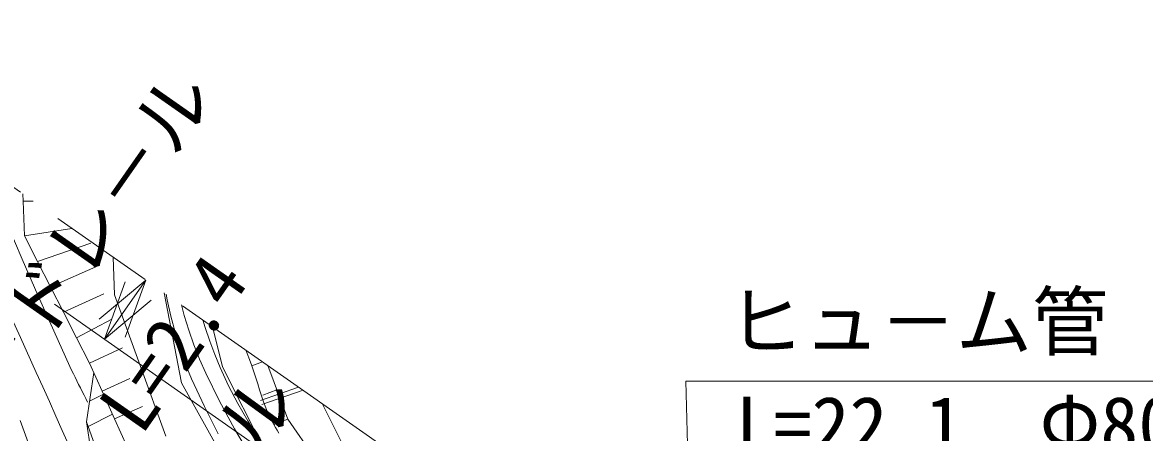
# Model space of a CAD drawing. Units: millimetres, scale not verified. Extents: x 40000 to 680000, y 20000 to 380000.
# Drawn here: x 502184 to 539056, y 331594 to 345056 of the extents above; entities that cross this region are included whole.
import ezdxf
from ezdxf.enums import TextEntityAlignment as Align

# ---------------------------------------------------------------- set-up
doc = ezdxf.new("R2010")
doc.units = ezdxf.units.MM
doc.header["$LTSCALE"] = 1000
doc.linetypes.add('CHAIN', pattern=[18.5, 12, -1.5, 3.5, -1.5])
for name, color, linetype, lineweight in [('M-BGD', 7, 'Continuous', 13), ('M-BMK', 2, 'CHAIN', 13), ('M-STR-HTXT', 7, 'Continuous', 13), ('M-STR-STRC', 7, 'Continuous', 13)]:
    doc.layers.add(name, color=color, linetype=linetype, lineweight=lineweight)
doc.styles.add('@ＭＳ ゴシック', font='')
doc.styles.add('ＭＳ ゴシック', font='')
doc.styles.get('@ＭＳ ゴシック').set_extended_font_data('@MS Gothic')
doc.styles.get('ＭＳ ゴシック').set_extended_font_data('MS Gothic')

msp = doc.modelspace()

# ---------------------------------------------------------------- linework, layer by layer
at = {"layer": 'M-BGD'}
for p, q in [((502198, 339427), (502207, 339188)), ((502207, 339188), (502533, 339192)), ((502207, 339188), (502251, 338046)), ((502251, 338046), (503812, 338297)), ((502251, 338046), (502679, 337211)), ((502679, 337211), (504433, 337811)), ((502679, 337211), (503107, 336377)), ((503107, 336377), (504699, 337072)), ((505160, 337354), (505214, 336113)), ((503107, 336377), (503534, 335542)), ((503534, 335542), (504859, 336147)), ((505214, 336113), (506896, 331478)), ((506838, 336180), (507410, 333230)), ((503534, 335542), (503962, 334708)), ((503962, 334708), (505119, 335313)), ((508760, 333756), (508425, 335070)), ((503962, 334708), (504389, 333873)), ((504389, 333873), (505470, 334379)), ((504389, 333873), (504801, 332957)), ((510106, 331082), (508760, 333756)), ((510074, 333916), (509719, 333783)), ((510908, 332029), (510249, 333793)), ((504290, 331943), (504530, 333561)), ((504801, 332957), (505713, 333367)), ((504801, 332957), (505213, 332041)), ((507410, 333230), (512125, 324793)), ((511260, 333086), (510005, 332651)), ((511412, 332980), (510054, 332509)), ((510548, 332993), (510079, 332818)), ((510548, 332993), (510908, 332029)), ((504392, 332629), (504847, 332855)), ((505213, 332041), (506125, 332451)), ((512848, 330933), (512034, 332544)), ((504290, 331943), (504609, 331056)), ((504290, 331943), (504430, 331002)), ((504345, 331791), (505142, 332199)), ((505213, 332041), (505624, 331125)), ((510908, 332029), (510439, 331854)), ((510908, 332029), (513115, 328872))]:
    msp.add_line(p, q, dxfattribs=at)
for points in [[(504757, 328782), (504546, 329261), (504335, 329740), (504124, 330219), (503914, 330699), (503703, 331178), (503492, 331657), (503280, 332136), (503068, 332614), (502854, 333092), (502639, 333569), (502116, 334717), (501589, 335864), (501060, 337010), (500529, 338155), (499996, 339299), (499461, 340442), (498927, 341586), (498837, 341779)], [(504324, 332593), (504266, 332710), (504207, 332826), (504148, 332943), (504089, 333059), (504031, 333175), (503972, 333292), (503914, 333409), (503857, 333526), (503800, 333643), (503745, 333761), (503213, 334932), (502691, 336108), (502179, 337288), (501673, 338471), (501173, 339657), (500885, 340345)], [(508618, 331553), (508161, 332449), (507736, 333357), (507529, 333858), (507352, 334369), (507199, 334889), (507065, 335416), (506944, 335947), (506905, 336133)], [(507408, 335781), (507501, 335437), (507650, 334952), (507817, 334474), (508002, 334003), (508207, 333541), (508662, 332622), (509152, 331718), (509676, 330831)], [(508109, 335291), (508187, 335040), (508338, 334596), (508502, 334158), (508680, 333725), (508956, 333130), (509259, 332549), (509586, 331980), (509931, 331420), (510289, 330867), (510656, 330319), (511026, 329772), (511394, 329224), (511755, 328673), (512105, 328116)], [(510609, 331578), (510550, 331668), (510494, 331760), (510439, 331854), (510345, 332034), (510259, 332219), (510181, 332408), (510109, 332601), (510041, 332796), (509977, 332992), (509914, 333190), (509851, 333388), (509786, 333586), (509719, 333783), (509644, 333988), (509565, 334192), (509520, 334304)], [(506325, 324784), (506137, 324948), (505945, 325108), (505749, 325265), (505552, 325421), (505357, 325578), (505165, 325739), (504981, 325906), (504804, 326081), (504639, 326265), (504488, 326461), (504082, 327090), (503727, 327748), (503413, 328428), (503131, 329126), (502870, 329836), (502620, 330553), (502372, 331271), (502114, 331984)]]:
    msp.add_lwpolyline(points, dxfattribs=at)
at = {"layer": 'M-BMK'}
msp.add_line((532435, 318270), (492082, 346505), dxfattribs=at)
at = {"layer": 'M-STR-HTXT'}
for q in [(542982, 333275), (524432, 315113)]:
    msp.add_line((523982, 333275), q, dxfattribs=at)
at = {"layer": 'M-STR-STRC'}
for p, q in [((506237, 336600), (504706, 335314)), ((504878, 334657), (506237, 336600)), ((505561, 336537), (504878, 334657)), ((505554, 334721), (506237, 336600)), ((504878, 334657), (506409, 335944)), ((528639, 318032), (503239, 335804))]:
    msp.add_line(p, q, dxfattribs=at)

# ---------------------------------------------------------------- texts
at = {"layer": 'M-STR-HTXT', "style": 'ＭＳ ゴシック'}
msp.add_text('ヒュ－ム管', height=1833, dxfattribs=at).set_placement((525357, 333775), align=Align.BOTTOM_LEFT)
msp.add_text('L=22.1\u3000Φ800', height=1833, dxfattribs=at).set_placement((533482, 332775), align=Align.TOP_CENTER)
at = {"layer": 'M-STR-STRC', "style": 'ＭＳ ゴシック'}
for rotation, p in [(55.019, (504738, 336202)), (53.975, (507376, 326308))]:
    msp.add_text('ガ－ドレ－ル', height=1833, rotation=rotation, dxfattribs=at).set_placement(p, align=Align.BOTTOM_CENTER)
at = {"layer": 'M-STR-STRC', "style": '@ＭＳ ゴシック'}
msp.add_text('L=2.4', height=1833, rotation=55.019, dxfattribs=at).set_placement((506377, 335056), align=Align.TOP_CENTER)

doc.saveas('drawing.dxf')
